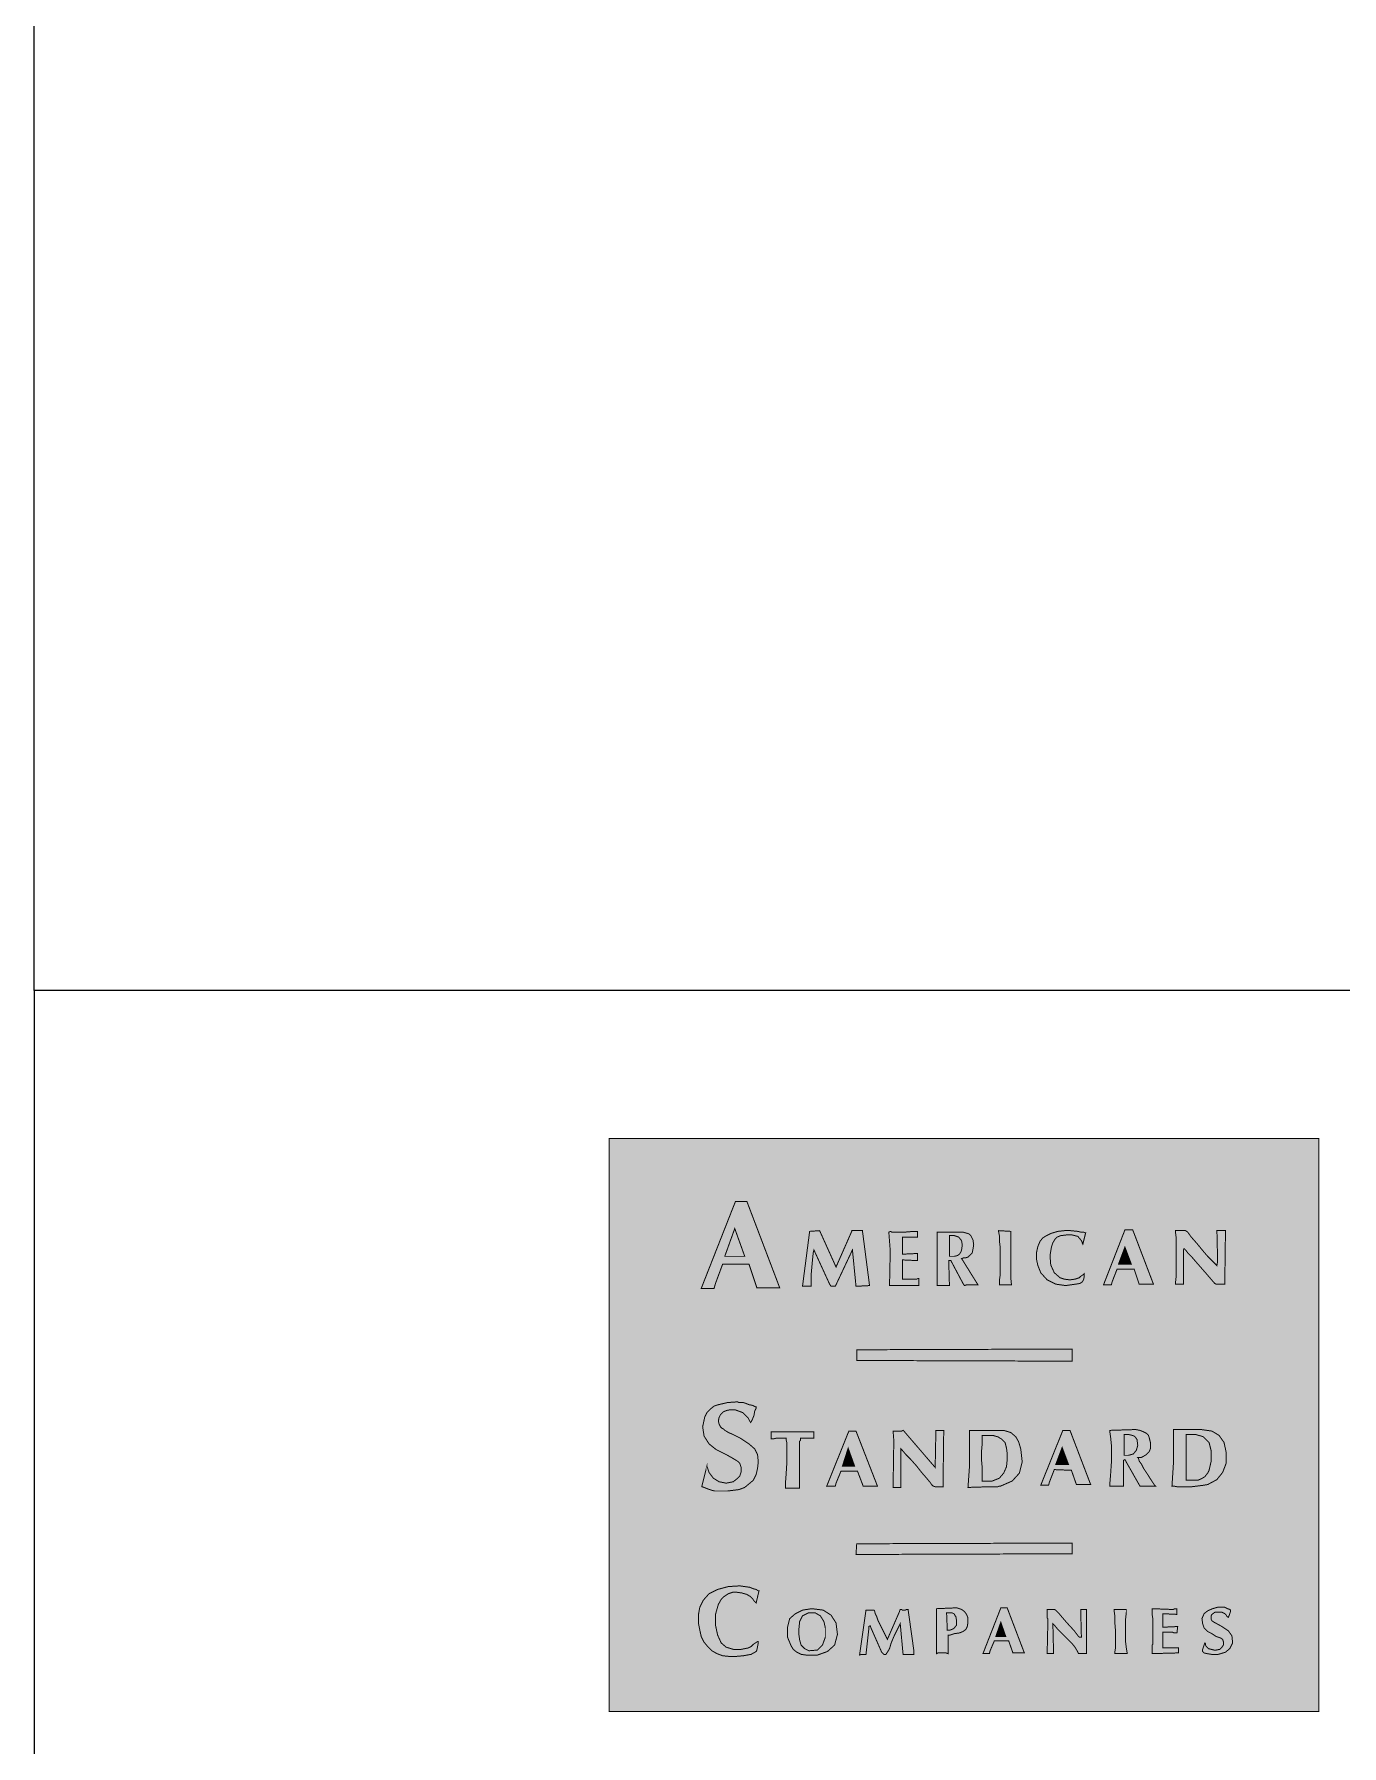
# Model space of a CAD drawing. Extents: x -87147 to -82947, y 23571 to 29511.
# Drawn here: x -86791 to -86237, y 24351 to 25077 of the extents above; entities that cross this region are included whole.
import ezdxf

# ---------------------------------------------------------------- set-up
doc = ezdxf.new("R2010")
doc.units = 0
doc.header["$LTSCALE"] = 200
doc.header["$MEASUREMENT"] = 0
for name, color, linetype in [('CAMADA_1', 7, 'CONTINUOUS'), ('FINA', 7, 'CONTINUOUS'), ('RAHMEN07', 5, 'CONTINUOUS')]:
    doc.layers.add(name, color=color, linetype=linetype)

msp = doc.modelspace()

# ---------------------------------------------------------------- linework, layer by layer
at = {"layer": 'CAMADA_1', "color": 5, "linetype": 'CONTINUOUS', "const_width": 0.42}
msp.add_lwpolyline([(-86547.22, 24365.887), (-86246.408, 24365.887), (-86246.408, 24608.653), (-86547.22, 24608.653), (-86547.22, 24365.887)], dxfattribs=at)
at = {"layer": 'CAMADA_1', "color": 7, "linetype": 'CONTINUOUS', "const_width": 0.42}
for points in [[(-86487.965, 24555.444), (-86499.151, 24555.444), (-86502.174, 24547.282), (-86502.779, 24545.165), (-86508.221, 24545.165), (-86493.71, 24582.049), (-86488.873, 24582.049), (-86474.965, 24545.468), (-86484.64, 24545.468), (-86487.965, 24555.444)], [(-86498.244, 24558.771), (-86489.779, 24558.771), (-86494.012, 24570.561), (-86498.244, 24558.771)], [(-86458.035, 24569.654), (-86451.082, 24554.235), (-86444.431, 24569.351), (-86444.431, 24569.654), (-86439.896, 24569.654), (-86436.872, 24546.374), (-86442.617, 24546.072), (-86444.128, 24561.491), (-86451.385, 24546.072), (-86453.198, 24546.072), (-86453.802, 24546.979), (-86460.454, 24561.491), (-86460.756, 24560.281), (-86461.058, 24557.258), (-86461.361, 24553.932), (-86461.664, 24550.607), (-86461.664, 24548.793), (-86461.664, 24547.282), (-86461.664, 24546.374), (-86461.664, 24546.072), (-86465.291, 24546.072), (-86462.268, 24569.351), (-86458.035, 24569.654)], [(-86416.617, 24559.979), (-86416.617, 24556.956), (-86422.965, 24557.258), (-86422.965, 24549.095), (-86422.663, 24549.095), (-86421.454, 24549.095), (-86420.245, 24549.095), (-86418.733, 24549.095), (-86417.524, 24549.095), (-86416.919, 24549.095), (-86416.314, 24549.398), (-86416.012, 24549.398), (-86416.012, 24546.374), (-86428.407, 24546.374), (-86428.106, 24561.188), (-86428.71, 24569.048), (-86427.803, 24569.351), (-86427.501, 24569.048), (-86425.686, 24569.048), (-86421.756, 24569.048), (-86418.129, 24569.351), (-86416.617, 24569.351), (-86416.617, 24566.933), (-86422.965, 24566.933), (-86422.965, 24559.677), (-86416.617, 24559.979)], [(-86397.873, 24557.863), (-86390.919, 24546.676), (-86394.547, 24546.676), (-86395.756, 24546.676), (-86396.663, 24546.374), (-86397.269, 24547.282), (-86402.408, 24556.956), (-86403.315, 24556.956), (-86403.012, 24546.374), (-86403.315, 24546.374), (-86404.221, 24546.374), (-86405.431, 24546.374), (-86406.64, 24546.374), (-86407.245, 24546.374), (-86407.849, 24546.374), (-86408.152, 24546.374), (-86408.152, 24546.676), (-86408.152, 24547.584), (-86408.152, 24548.793), (-86408.152, 24549.7), (-86408.152, 24550.305), (-86408.152, 24550.607), (-86408.152, 24551.212), (-86408.152, 24551.817), (-86408.152, 24555.142), (-86408.152, 24561.188), (-86408.152, 24564.212), (-86408.152, 24566.631), (-86408.152, 24568.445), (-86408.152, 24569.048), (-86398.779, 24569.048), (-86398.477, 24569.048), (-86397.873, 24569.048), (-86397.57, 24569.048), (-86397.269, 24569.048), (-86396.361, 24568.747), (-86395.152, 24568.445), (-86394.547, 24568.142), (-86393.942, 24567.537), (-86393.036, 24565.723), (-86392.733, 24563.608), (-86393.036, 24561.794), (-86393.338, 24560.281), (-86393.64, 24559.979), (-86394.245, 24559.375), (-86394.85, 24558.771), (-86395.152, 24558.467), (-86396.059, 24558.165), (-86396.965, 24558.165), (-86397.57, 24557.863), (-86397.873, 24557.863)], [(-86403.012, 24567.537), (-86403.012, 24558.771), (-86402.71, 24558.771), (-86402.408, 24558.771), (-86401.5, 24558.771), (-86400.896, 24558.771), (-86399.687, 24559.072), (-86398.779, 24559.677), (-86398.175, 24560.584), (-86397.873, 24561.491), (-86397.57, 24563.608), (-86397.873, 24565.421), (-86399.082, 24566.933), (-86400.896, 24567.537), (-86401.5, 24567.537), (-86402.408, 24567.537), (-86402.71, 24567.537), (-86403.012, 24567.537)], [(-86376.71, 24546.676), (-86381.849, 24546.676), (-86381.849, 24547.282), (-86381.849, 24548.491), (-86381.547, 24550.607), (-86381.547, 24553.328), (-86381.547, 24558.771), (-86381.547, 24563.002), (-86381.849, 24565.421), (-86381.849, 24567.537), (-86382.151, 24569.048), (-86382.151, 24569.654), (-86377.012, 24569.351), (-86377.012, 24549.7), (-86376.71, 24546.676)], [(-86345.268, 24568.747), (-86346.478, 24563.909), (-86346.78, 24564.514), (-86346.78, 24564.817), (-86347.082, 24565.421), (-86348.594, 24567.235), (-86351.013, 24567.84), (-86353.431, 24567.84), (-86355.85, 24567.537), (-86357.361, 24566.933), (-86358.268, 24566.025), (-86359.175, 24564.514), (-86359.781, 24562.7), (-86360.384, 24559.072), (-86360.082, 24555.142), (-86358.571, 24551.817), (-86356.152, 24549.7), (-86354.337, 24549.095), (-86351.919, 24548.793), (-86349.803, 24549.095), (-86347.99, 24549.7), (-86347.385, 24550.305), (-86346.478, 24550.909), (-86346.175, 24551.212), (-86345.873, 24551.515), (-86345.873, 24550.305), (-86346.175, 24548.793), (-86346.78, 24547.886), (-86347.687, 24547.282), (-86349.501, 24546.979), (-86353.734, 24546.374), (-86357.966, 24546.979), (-86361.594, 24548.793), (-86364.315, 24551.817), (-86365.524, 24554.84), (-86366.129, 24557.561), (-86366.129, 24560.281), (-86365.524, 24563.002), (-86364.617, 24565.119), (-86363.407, 24566.631), (-86361.896, 24567.537), (-86360.082, 24568.445), (-86357.059, 24569.351), (-86354.337, 24569.654), (-86351.617, 24569.654), (-86348.594, 24569.351), (-86347.385, 24569.048), (-86346.175, 24569.048), (-86345.571, 24568.747), (-86345.268, 24568.747)], [(-86324.71, 24553.328), (-86331.966, 24553.328), (-86334.082, 24547.886), (-86334.384, 24546.676), (-86337.71, 24546.676), (-86328.641, 24569.956), (-86325.315, 24569.956), (-86316.548, 24546.979), (-86322.594, 24546.979), (-86324.71, 24553.328)], [(-86290.85, 24547.584), (-86294.478, 24551.817), (-86298.71, 24556.654), (-86300.524, 24558.771), (-86302.036, 24560.281), (-86302.943, 24561.491), (-86303.548, 24562.095), (-86303.849, 24561.491), (-86303.849, 24560.281), (-86303.849, 24558.467), (-86303.849, 24556.049), (-86303.849, 24553.63), (-86303.849, 24551.212), (-86303.849, 24549.095), (-86303.849, 24547.584), (-86303.849, 24546.979), (-86307.175, 24546.979), (-86307.175, 24547.886), (-86306.873, 24550.607), (-86306.873, 24554.538), (-86306.873, 24558.771), (-86306.873, 24562.7), (-86306.873, 24566.328), (-86307.175, 24568.747), (-86307.175, 24569.654), (-86306.571, 24569.654), (-86305.362, 24569.654), (-86304.152, 24569.654), (-86302.943, 24569.654), (-86302.036, 24569.048), (-86300.524, 24566.933), (-86298.106, 24564.212), (-86295.385, 24560.886), (-86293.572, 24558.771), (-86291.756, 24556.956), (-86290.245, 24555.444), (-86289.641, 24554.84), (-86289.339, 24556.654), (-86289.641, 24569.654), (-86286.013, 24569.654), (-86286.316, 24546.979), (-86289.339, 24546.979), (-86289.641, 24546.979), (-86289.943, 24546.979), (-86290.548, 24547.282), (-86290.85, 24547.584)], [(-86331.361, 24555.444), (-86325.919, 24555.444), (-86328.641, 24562.7), (-86331.361, 24555.444)], [(-86442.315, 24514.63), (-86442.315, 24519.166), (-86351.013, 24519.467), (-86351.013, 24514.329), (-86442.315, 24514.63)], [(-86505.803, 24469.887), (-86505.803, 24469.584), (-86505.5, 24468.98), (-86505.197, 24468.073), (-86504.895, 24467.166), (-86503.081, 24464.748), (-86500.663, 24463.235), (-86497.64, 24462.631), (-86494.616, 24463.235), (-86493.104, 24464.445), (-86491.896, 24465.654), (-86491.291, 24467.468), (-86491.291, 24469.282), (-86491.593, 24470.189), (-86491.896, 24471.096), (-86492.501, 24471.701), (-86493.407, 24472.305), (-86494.919, 24473.212), (-86497.035, 24474.422), (-86499.454, 24475.631), (-86501.872, 24476.841), (-86504.895, 24479.259), (-86507.012, 24482.584), (-86507.617, 24486.515), (-86506.709, 24490.747), (-86505.803, 24492.561), (-86504.291, 24494.072), (-86502.779, 24495.282), (-86500.965, 24495.886), (-86497.035, 24496.794), (-86492.802, 24497.096), (-86492.198, 24496.794), (-86491.291, 24496.794), (-86490.384, 24496.794), (-86489.477, 24496.491), (-86487.965, 24495.886), (-86486.454, 24495.584), (-86485.244, 24494.98), (-86484.942, 24494.98), (-86484.942, 24494.375), (-86485.547, 24493.166), (-86485.849, 24491.352), (-86486.454, 24489.84), (-86486.756, 24489.235), (-86487.058, 24488.631), (-86487.361, 24488.329), (-86487.361, 24488.631), (-86487.663, 24488.933), (-86487.965, 24489.538), (-86488.267, 24490.143), (-86490.687, 24492.561), (-86494.012, 24493.77), (-86495.825, 24493.77), (-86497.337, 24493.468), (-86498.849, 24492.863), (-86500.058, 24491.654), (-86500.663, 24490.445), (-86500.965, 24488.933), (-86500.663, 24487.724), (-86500.058, 24486.515), (-86499.454, 24485.91), (-86498.849, 24485.608), (-86498.244, 24485.003), (-86497.64, 24484.701), (-86496.733, 24484.096), (-86495.221, 24483.492), (-86493.407, 24482.584), (-86491.593, 24481.677), (-86487.965, 24479.259), (-86485.547, 24477.142), (-86484.337, 24474.724), (-86484.034, 24471.701), (-86484.337, 24468.98), (-86484.942, 24466.259), (-86486.151, 24463.84), (-86487.965, 24462.328), (-86489.779, 24460.817), (-86492.198, 24459.911), (-86497.035, 24459.305), (-86502.477, 24459.305), (-86503.686, 24459.608), (-86505.5, 24460.212), (-86507.012, 24460.817), (-86507.918, 24461.12), (-86507.918, 24461.421), (-86507.617, 24462.631), (-86506.105, 24468.677), (-86505.803, 24469.887)], [(-86472.244, 24481.677), (-86476.477, 24481.677), (-86477.686, 24481.375), (-86477.988, 24481.375), (-86478.594, 24481.375), (-86478.594, 24484.398), (-86460.454, 24484.398), (-86460.454, 24481.677), (-86461.058, 24481.677), (-86462.268, 24481.677), (-86463.78, 24481.677), (-86464.989, 24481.677), (-86466.198, 24481.677), (-86466.198, 24481.375), (-86466.198, 24480.77), (-86466.501, 24480.468), (-86466.501, 24480.165), (-86466.501, 24479.561), (-86466.501, 24479.259), (-86466.501, 24478.956), (-86466.501, 24478.352), (-86466.501, 24460.514), (-86472.547, 24460.514), (-86472.547, 24462.328), (-86472.244, 24466.259), (-86471.942, 24471.096), (-86471.942, 24475.631), (-86471.942, 24477.747), (-86471.942, 24479.864), (-86472.244, 24481.073), (-86472.244, 24481.677)], [(-86442.012, 24467.771), (-86448.965, 24467.771), (-86451.082, 24462.631), (-86451.385, 24461.421), (-86455.012, 24461.421), (-86445.64, 24484.701), (-86442.617, 24484.701), (-86433.547, 24461.421), (-86439.594, 24461.421), (-86442.012, 24467.771)], [(-86422.059, 24484.398), (-86409.059, 24469.282), (-86408.757, 24485.003), (-86405.431, 24485.003), (-86405.733, 24461.12), (-86406.338, 24461.12), (-86407.547, 24461.12), (-86409.059, 24461.12), (-86409.966, 24461.421), (-86410.571, 24462.026), (-86411.175, 24462.934), (-86412.686, 24464.748), (-86414.803, 24467.166), (-86416.919, 24469.887), (-86419.338, 24472.608), (-86421.454, 24474.724), (-86422.965, 24476.538), (-86423.57, 24477.142), (-86423.57, 24460.817), (-86426.896, 24460.817), (-86426.593, 24480.77), (-86426.896, 24484.701), (-86423.268, 24484.701), (-86422.663, 24485.003), (-86422.059, 24484.398)], [(-86385.78, 24461.12), (-86395.152, 24460.817), (-86394.547, 24469.282), (-86394.547, 24485.003), (-86381.849, 24485.003), (-86381.245, 24485.003), (-86380.943, 24485.003), (-86380.64, 24485.003), (-86380.035, 24485.003), (-86377.012, 24484.096), (-86374.897, 24482.282), (-86373.687, 24480.165), (-86372.78, 24477.142), (-86372.175, 24471.701), (-86373.384, 24466.863), (-86376.408, 24463.538), (-86381.245, 24461.421), (-86381.849, 24461.421), (-86382.454, 24461.12), (-86383.361, 24461.12), (-86383.966, 24461.12), (-86384.57, 24461.12), (-86384.873, 24461.12), (-86385.175, 24461.12), (-86385.78, 24461.12)], [(-86351.314, 24468.073), (-86358.571, 24468.374), (-86360.687, 24462.934), (-86360.99, 24461.724), (-86364.315, 24461.724), (-86354.942, 24485.003), (-86351.919, 24485.003), (-86343.152, 24462.026), (-86349.199, 24462.026), (-86351.314, 24468.073)], [(-86334.989, 24485.003), (-86325.617, 24485.306), (-86325.012, 24485.306), (-86324.71, 24485.306), (-86324.408, 24485.306), (-86323.804, 24485.306), (-86322.292, 24485.003), (-86320.78, 24484.398), (-86319.571, 24483.793), (-86318.663, 24482.887), (-86318.362, 24481.98), (-86318.059, 24480.77), (-86317.757, 24479.561), (-86317.757, 24478.654), (-86317.757, 24477.445), (-86318.362, 24475.933), (-86319.571, 24474.724), (-86321.082, 24473.817), (-86321.687, 24473.514), (-86322.594, 24473.514), (-86322.896, 24473.514), (-86323.199, 24473.514), (-86322.896, 24473.212), (-86322.594, 24472.003), (-86321.687, 24470.794), (-86320.78, 24468.98), (-86318.966, 24466.259), (-86317.455, 24463.84), (-86316.245, 24462.026), (-86315.64, 24461.421), (-86322.292, 24461.421), (-86328.641, 24472.608), (-86329.246, 24472.305), (-86329.246, 24461.421), (-86334.989, 24461.421), (-86334.989, 24462.934), (-86334.687, 24466.561), (-86334.384, 24471.096), (-86334.384, 24475.328), (-86334.384, 24478.956), (-86334.687, 24481.98), (-86334.989, 24484.096), (-86334.989, 24485.003)], [(-86308.687, 24461.421), (-86308.083, 24470.794), (-86308.083, 24485.306), (-86307.78, 24485.306), (-86306.873, 24485.306), (-86305.362, 24485.306), (-86303.849, 24485.306), (-86299.919, 24485.306), (-86295.989, 24485.306), (-86291.756, 24484.701), (-86288.733, 24482.887), (-86286.618, 24479.864), (-86285.71, 24475.631), (-86285.71, 24471.096), (-86287.222, 24467.166), (-86289.641, 24464.143), (-86293.572, 24462.026), (-86295.385, 24461.724), (-86297.803, 24461.421), (-86300.222, 24461.12), (-86302.641, 24461.12), (-86304.455, 24461.12), (-86306.571, 24461.12), (-86308.083, 24461.421), (-86308.687, 24461.421)], [(-86448.361, 24469.887), (-86443.221, 24469.887), (-86445.942, 24477.445), (-86448.361, 24469.887)], [(-86386.384, 24482.887), (-86389.105, 24482.887), (-86389.105, 24481.98), (-86389.105, 24479.561), (-86389.407, 24476.236), (-86389.407, 24472.305), (-86389.105, 24468.98), (-86389.105, 24466.259), (-86389.105, 24464.143), (-86389.105, 24463.538), (-86386.687, 24463.538), (-86386.082, 24463.538), (-86385.78, 24463.538), (-86385.478, 24463.538), (-86384.873, 24463.538), (-86381.849, 24464.748), (-86380.035, 24466.863), (-86378.826, 24469.584), (-86378.524, 24472.608), (-86378.524, 24475.026), (-86378.826, 24477.445), (-86379.431, 24479.864), (-86380.943, 24481.375), (-86381.547, 24481.677), (-86382.454, 24482.282), (-86383.664, 24482.584), (-86384.57, 24482.887), (-86385.175, 24482.887), (-86385.478, 24482.887), (-86385.78, 24482.887), (-86386.384, 24482.887)], [(-86357.966, 24470.491), (-86352.524, 24470.491), (-86355.245, 24477.747), (-86357.966, 24470.491)], [(-86328.943, 24483.189), (-86328.943, 24474.422), (-86328.641, 24474.422), (-86328.338, 24474.422), (-86327.733, 24474.422), (-86327.129, 24474.422), (-86325.012, 24475.026), (-86323.804, 24476.538), (-86323.199, 24478.654), (-86323.501, 24481.073), (-86324.106, 24481.98), (-86324.71, 24482.584), (-86325.617, 24482.887), (-86326.827, 24483.189), (-86327.431, 24483.189), (-86328.338, 24483.189), (-86328.641, 24483.189), (-86328.943, 24483.189)], [(-86299.919, 24483.189), (-86302.641, 24483.189), (-86302.641, 24463.84), (-86299.315, 24463.84), (-86299.013, 24463.84), (-86298.409, 24463.84), (-86298.106, 24463.84), (-86297.803, 24463.84), (-86296.292, 24464.445), (-86294.78, 24465.351), (-86293.572, 24466.863), (-86292.966, 24468.073), (-86292.059, 24472.003), (-86292.059, 24476.236), (-86292.966, 24479.864), (-86295.082, 24481.98), (-86295.385, 24482.282), (-86296.292, 24482.584), (-86297.501, 24482.887), (-86298.409, 24483.189), (-86298.71, 24483.189), (-86299.013, 24483.189), (-86299.618, 24483.189), (-86299.919, 24483.189)], [(-86442.617, 24432.399), (-86442.315, 24436.934), (-86351.013, 24437.236), (-86351.013, 24432.701), (-86442.617, 24432.399)], [(-86483.733, 24416.98), (-86484.942, 24411.84), (-86485.244, 24412.143), (-86485.849, 24412.747), (-86486.454, 24413.654), (-86487.361, 24414.562), (-86488.873, 24415.469), (-86490.988, 24416.073), (-86493.104, 24416.375), (-86494.919, 24416.375), (-86496.733, 24415.77), (-86498.547, 24414.562), (-86499.756, 24413.352), (-86500.965, 24411.236), (-86502.174, 24407.003), (-86502.174, 24402.468), (-86501.268, 24398.236), (-86499.756, 24394.91), (-86497.64, 24393.097), (-86494.616, 24392.189), (-86491.291, 24392.189), (-86488.267, 24392.794), (-86487.058, 24393.399), (-86486.151, 24394.306), (-86485.244, 24394.91), (-86484.337, 24395.515), (-86484.034, 24395.515), (-86484.034, 24394.91), (-86484.337, 24393.399), (-86484.64, 24391.887), (-86484.942, 24391.283), (-86487.058, 24390.073), (-86490.384, 24389.469), (-86493.71, 24389.166), (-86496.127, 24389.166), (-86499.151, 24389.469), (-86501.57, 24390.376), (-86503.686, 24391.585), (-86505.5, 24393.399), (-86507.012, 24395.212), (-86508.221, 24397.631), (-86508.826, 24400.353), (-86509.43, 24403.376), (-86509.43, 24406.701), (-86508.826, 24410.027), (-86507.314, 24413.05), (-86504.895, 24415.77), (-86501.268, 24417.585), (-86496.733, 24418.793), (-86491.896, 24419.096), (-86487.663, 24418.492), (-86486.151, 24417.887), (-86484.942, 24417.585), (-86484.034, 24416.98), (-86483.733, 24416.98)], [(-86461.361, 24409.422), (-86456.524, 24408.817), (-86453.198, 24406.701), (-86451.082, 24403.376), (-86450.477, 24398.539), (-86451.687, 24394.003), (-86454.71, 24391.283), (-86458.942, 24389.771), (-86463.78, 24389.771), (-86465.895, 24390.073), (-86467.71, 24390.98), (-86469.221, 24392.189), (-86470.128, 24393.701), (-86471.64, 24397.329), (-86471.64, 24401.562), (-86470.734, 24405.19), (-86468.314, 24407.305), (-86465.291, 24408.817), (-86461.361, 24409.422)], [(-86462.57, 24391.585), (-86458.942, 24391.887), (-86456.826, 24394.003), (-86455.616, 24397.329), (-86455.616, 24401.259), (-86456.221, 24403.98), (-86457.733, 24406.399), (-86459.849, 24407.608), (-86462.872, 24407.608), (-86465.291, 24406.399), (-86466.501, 24403.98), (-86466.803, 24400.957), (-86466.803, 24398.236), (-86466.501, 24396.12), (-86465.895, 24394.003), (-86464.384, 24392.492), (-86462.57, 24391.585)], [(-86429.315, 24396.422), (-86424.175, 24408.213), (-86423.873, 24409.119), (-86423.268, 24409.119), (-86422.965, 24408.817), (-86422.361, 24408.817), (-86421.756, 24408.817), (-86421.152, 24409.119), (-86420.547, 24409.119), (-86418.129, 24391.887), (-86418.129, 24390.073), (-86422.663, 24390.073), (-86423.873, 24403.073), (-86424.175, 24402.468), (-86425.082, 24400.654), (-86426.292, 24398.236), (-86427.198, 24396.12), (-86427.803, 24394.608), (-86428.407, 24392.492), (-86429.315, 24390.98), (-86429.919, 24390.073), (-86430.826, 24390.073), (-86431.733, 24390.98), (-86436.268, 24401.259), (-86436.57, 24402.166), (-86437.175, 24401.863), (-86437.175, 24400.957), (-86438.384, 24390.073), (-86438.686, 24390.073), (-86438.989, 24390.073), (-86439.594, 24390.073), (-86440.198, 24390.073), (-86441.105, 24389.771), (-86438.384, 24408.817), (-86435.058, 24408.817), (-86434.756, 24408.515), (-86434.453, 24407.305), (-86433.849, 24406.096), (-86433.244, 24404.282), (-86431.733, 24401.259), (-86430.524, 24398.84), (-86429.616, 24397.026), (-86429.315, 24396.422)], [(-86403.617, 24398.236), (-86403.617, 24390.376), (-86404.523, 24390.678), (-86405.431, 24390.678), (-86406.035, 24390.678), (-86406.943, 24390.678), (-86407.849, 24390.678), (-86408.454, 24390.376), (-86408.454, 24409.422), (-86401.5, 24409.724), (-86401.198, 24409.724), (-86400.594, 24409.724), (-86400.292, 24409.724), (-86399.687, 24409.724), (-86397.873, 24409.119), (-86396.663, 24408.213), (-86395.756, 24407.003), (-86395.152, 24405.492), (-86395.152, 24403.677), (-86395.454, 24401.863), (-86396.059, 24400.654), (-86397.269, 24399.748), (-86398.779, 24399.143), (-86400.896, 24398.84), (-86402.71, 24398.236), (-86403.617, 24398.236)], [(-86403.012, 24407.608), (-86404.221, 24407.608), (-86403.919, 24400.353), (-86402.71, 24400.353), (-86401.198, 24400.957), (-86399.989, 24402.468), (-86399.989, 24404.282), (-86400.292, 24406.096), (-86400.594, 24406.399), (-86400.896, 24407.003), (-86401.198, 24407.305), (-86401.803, 24407.608), (-86403.012, 24407.608)], [(-86377.92, 24395.817), (-86383.966, 24395.817), (-86385.78, 24391.585), (-86386.082, 24390.376), (-86388.803, 24390.376), (-86381.245, 24409.724), (-86378.524, 24409.724), (-86371.268, 24390.678), (-86376.105, 24390.678), (-86377.92, 24395.817)], [(-86383.361, 24397.631), (-86379.128, 24397.631), (-86381.245, 24403.677), (-86383.361, 24397.631)], [(-86347.687, 24397.329), (-86347.082, 24397.329), (-86347.385, 24409.119), (-86344.966, 24409.119), (-86344.966, 24390.376), (-86345.268, 24390.376), (-86346.478, 24390.376), (-86347.385, 24390.376), (-86348.291, 24390.376), (-86348.594, 24390.98), (-86348.896, 24391.585), (-86349.803, 24393.097), (-86351.013, 24394.608), (-86352.524, 24396.12), (-86354.942, 24398.539), (-86357.059, 24400.654), (-86358.571, 24402.468), (-86359.175, 24403.073), (-86358.873, 24390.376), (-86361.594, 24390.376), (-86361.291, 24403.98), (-86361.291, 24404.585), (-86361.291, 24404.887), (-86361.291, 24405.19), (-86361.594, 24405.492), (-86361.594, 24406.701), (-86361.594, 24407.608), (-86361.594, 24408.213), (-86361.594, 24408.817), (-86361.594, 24409.119), (-86361.291, 24409.119), (-86360.384, 24409.119), (-86359.175, 24409.119), (-86358.571, 24409.119), (-86357.966, 24408.817), (-86356.757, 24407.608), (-86355.245, 24405.794), (-86353.431, 24403.677), (-86350.105, 24400.049), (-86348.291, 24397.631), (-86347.99, 24397.329), (-86347.687, 24397.329)], [(-86327.733, 24390.376), (-86332.873, 24390.376), (-86332.873, 24391.283), (-86332.57, 24393.097), (-86332.57, 24396.12), (-86332.57, 24399.445), (-86332.873, 24403.073), (-86332.873, 24406.096), (-86333.175, 24408.213), (-86333.175, 24409.119), (-86328.036, 24409.119), (-86328.036, 24407.91), (-86328.338, 24405.19), (-86328.338, 24401.562), (-86328.338, 24397.933), (-86328.338, 24395.212), (-86328.036, 24392.794), (-86327.733, 24390.98), (-86327.733, 24390.376)], [(-86312.617, 24399.445), (-86312.617, 24392.794), (-86305.966, 24392.794), (-86305.966, 24390.678), (-86317.152, 24390.376), (-86317.152, 24390.678), (-86317.152, 24391.283), (-86317.152, 24392.492), (-86317.152, 24393.399), (-86317.152, 24394.003), (-86316.85, 24394.306), (-86316.85, 24394.91), (-86316.85, 24395.212), (-86316.85, 24398.236), (-86316.85, 24403.073), (-86316.85, 24405.492), (-86317.152, 24407.305), (-86317.152, 24408.817), (-86317.152, 24409.422), (-86309.292, 24409.119), (-86308.083, 24409.119), (-86307.478, 24409.422), (-86306.571, 24409.422), (-86306.571, 24407.003), (-86312.617, 24407.305), (-86312.617, 24401.562), (-86306.269, 24401.863), (-86306.571, 24399.143), (-86306.873, 24399.143), (-86307.175, 24399.143), (-86307.78, 24399.143), (-86308.385, 24399.445), (-86309.897, 24399.445), (-86311.408, 24399.445), (-86312.316, 24399.445), (-86312.617, 24399.445)], [(-86294.78, 24395.212), (-86294.78, 24394.91), (-86294.478, 24394.608), (-86294.478, 24394.003), (-86294.176, 24393.399), (-86293.269, 24392.492), (-86292.059, 24392.189), (-86290.85, 24391.887), (-86289.943, 24391.887), (-86288.431, 24392.189), (-86287.525, 24393.097), (-86286.92, 24394.003), (-86286.92, 24395.515), (-86287.222, 24396.422), (-86288.129, 24397.026), (-86289.943, 24397.631), (-86291.756, 24398.84), (-86293.572, 24399.748), (-86295.082, 24401.259), (-86295.687, 24403.073), (-86295.989, 24405.19), (-86295.082, 24407.305), (-86293.572, 24408.515), (-86291.455, 24409.422), (-86289.339, 24410.027), (-86287.222, 24410.027), (-86286.316, 24410.027), (-86285.106, 24409.422), (-86284.199, 24409.119), (-86283.896, 24408.817), (-86283.896, 24408.213), (-86284.199, 24407.305), (-86284.501, 24406.399), (-86284.804, 24405.794), (-86284.804, 24405.492), (-86284.804, 24405.794), (-86285.408, 24406.096), (-86285.71, 24406.701), (-86286.316, 24407.305), (-86287.525, 24407.91), (-86289.036, 24407.91), (-86290.548, 24407.91), (-86291.756, 24407.003), (-86292.059, 24406.399), (-86292.059, 24405.794), (-86292.059, 24404.887), (-86291.756, 24404.282), (-86290.85, 24403.677), (-86287.525, 24401.863), (-86284.804, 24400.049), (-86283.292, 24397.933), (-86282.989, 24394.91), (-86284.199, 24392.492), (-86286.013, 24390.98), (-86289.036, 24390.073), (-86292.059, 24390.073), (-86293.873, 24390.376), (-86295.082, 24390.678), (-86295.687, 24391.283), (-86295.687, 24392.189), (-86295.385, 24393.097), (-86295.082, 24394.003), (-86294.78, 24394.91), (-86294.78, 24395.212)]]:
    msp.add_lwpolyline(points, dxfattribs=at)
at = {"layer": 'CAMADA_1', "color": 5}
msp.add_solid([(-86547.22, 24365.887), (-86246.408, 24365.887), (-86547.22, 24608.653), (-86246.408, 24608.653)], dxfattribs=at)
at = {"layer": 'CAMADA_1', "color": 7}
for points in [[(-86498.244, 24558.771), (-86489.779, 24558.771), (-86498.244, 24558.771), (-86494.012, 24570.561)], [(-86331.361, 24555.444), (-86325.919, 24555.444), (-86331.361, 24555.444), (-86328.641, 24562.7)], [(-86442.315, 24514.63), (-86442.315, 24519.166), (-86351.013, 24514.329), (-86351.013, 24519.467)], [(-86448.361, 24469.887), (-86443.221, 24469.887), (-86448.361, 24469.887), (-86445.942, 24477.445)], [(-86357.966, 24470.491), (-86352.524, 24470.491), (-86357.966, 24470.491), (-86355.245, 24477.747)], [(-86442.617, 24432.399), (-86442.315, 24436.934), (-86351.013, 24432.701), (-86351.013, 24437.236)], [(-86383.361, 24397.631), (-86379.128, 24397.631), (-86383.361, 24397.631), (-86381.245, 24403.677)]]:
    msp.add_solid(points, dxfattribs=at)
at = {"layer": 'FINA'}
for p, q in [((-83046.929, 24671.469), (-86790.929, 24671.469)), ((-86790.929, 24671.469), (-86790.929, 23671.469))]:
    msp.add_line(p, q, dxfattribs=at)
at = {"layer": 'RAHMEN07'}
msp.add_line((-86790.929, 24671.469), (-86790.929, 29411.469), dxfattribs=at)

doc.saveas('drawing.dxf')
